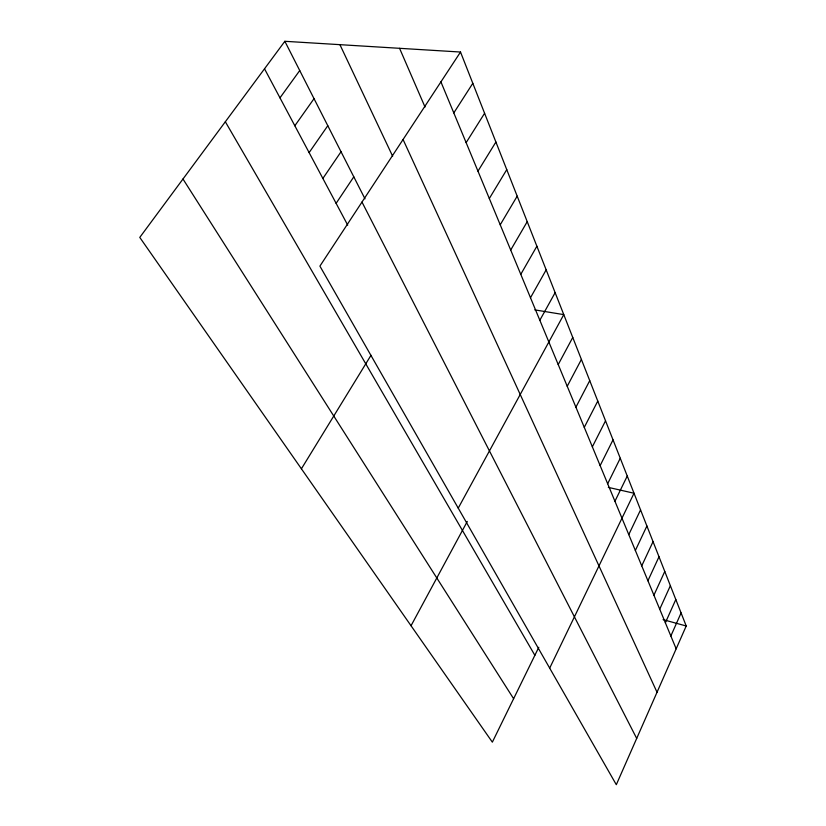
<?xml version="1.0" encoding="UTF-8"?>
<svg xmlns="http://www.w3.org/2000/svg" width="826" height="826" viewBox="0 0 826 826"><rect width="100%" height="100%" fill="white"/><g stroke="black" fill="none" stroke-linecap="round" stroke-linejoin="round"><path stroke-width="1.24" d="M460.516 52.038L686.22 625.984L616.31 784.7L319.91 266.117L460.516 52.038L284.856 41.3L139.78 237.413L492.348 742.151L538.789 647.295M670.846 635.999L681.089 612.933M665.364 622.804L675.813 599.511M659.726 609.206L670.371 585.686M653.913 595.195L664.775 571.447M647.925 580.761L659.003 556.765M641.74 565.862L653.046 541.629M635.359 550.488L646.903 526.007M628.772 534.618L640.563 509.89M549.682 668.131L634.017 493.236L608.328 487.381M614.936 501.268L627.254 476.034M607.668 483.737L620.254 458.244M600.141 465.606L613.026 439.845M592.345 446.825L605.53 420.806M584.271 427.362L597.776 401.085M575.908 407.197L589.743 380.641M567.225 386.269L581.401 359.444M558.211 364.555L572.759 337.452M411.038 625.747L467.279 521.454M458.234 508.135L563.776 314.623L534.783 309.884M539.832 320.271L555.134 292.641M530.488 297.732L546.172 269.854M520.783 274.346L536.879 246.22M510.705 250.051L527.225 221.667M500.226 224.796L517.19 196.154M489.322 198.519L506.761 169.629M301.407 468.796L371.008 355.283M477.965 171.158L495.899 142.031M466.132 142.65L484.594 113.276M453.804 112.914L472.813 83.312M336.12 203.341L353.796 176.836M322.873 178.457L341.035 151.747M309.12 152.614L327.788 125.707M294.83 125.769L314.035 98.655M279.973 97.85L299.735 70.54M663.092 619.645L686.22 625.984M182.98 179.015L513.617 698.713M225.333 121.752L534.866 655.307M264.516 68.795L347.715 225.137M361.984 202.06L636.691 738.423M284.856 41.3L364.989 198.839M339.92 44.666L392.649 156.228M403.067 139.501L657.031 692.25M399.567 48.311L425.029 107.039M440.919 81.877L676.164 648.813"/></g></svg>
